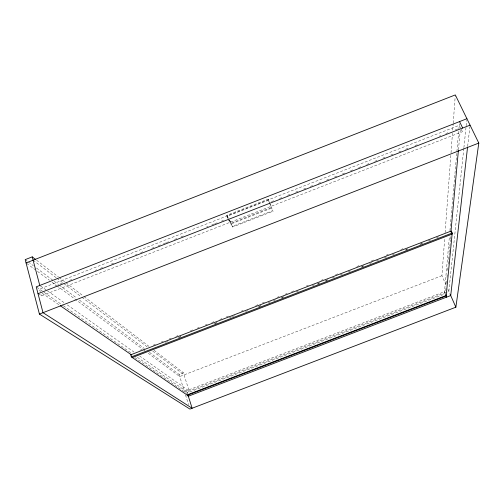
<?xml version="1.0" encoding="UTF-8"?>
<svg xmlns="http://www.w3.org/2000/svg" width="504" height="504" viewBox="0 0 504 504"><rect width="100%" height="100%" fill="white"/><g stroke="black" fill="none" stroke-linecap="round" stroke-linejoin="round"><path stroke-width="0.38" stroke-dasharray="2.52 1.89" d="M446.046 285.018L441.926 275.713L444.704 238.146M445.114 232.665L450.96 153.613M451.023 152.832L452.466 133.264M452.699 130.133L453.165 123.871M453.222 123.089L455.251 95.697M444.408 293.057L449.455 235.897M449.927 230.593L459.358 123.839M458.451 149.776L460.246 130.24M445.75 290.651L446.04 287.526M446.399 283.62L446.689 280.495M446.979 277.37L447.269 274.245M447.634 270.339L447.924 267.221M448.214 264.096L448.573 260.19M448.642 259.409L449.221 253.159M449.297 252.378L449.801 246.91M449.877 246.128L450.456 239.879M450.526 239.098L450.815 235.973M38.027 293.681L41.297 295.911L462.319 131.739L462.533 129.515M463.812 148.397L448.85 291.35L446.311 292.32M463.894 147.615L466.099 126.529M466.181 125.748L466.754 120.28M467.668 146.261L469.886 126.718M228.904 220.242L232.413 226.353L272.765 210.628L273.011 211.271L232.646 227.002L228.192 219.259L226.775 215.296L268.015 199.206L269.936 203.748M268.411 200.208L227.178 216.248L228.148 218.931M54.886 286.114L56.354 285.541M60.02 284.111L62.219 283.254M69.552 280.394L71.757 279.531M95.218 270.377L96.686 269.804M100.353 268.374L102.551 267.517M111.353 264.083L114.288 262.943M135.557 254.646L137.019 254.073M140.685 252.643L142.89 251.786M151.685 248.352L154.621 247.206M158.287 245.776L160.486 244.919M163.422 243.772L165.621 242.915M166.358 242.626L168.556 241.769M174.422 239.482L177.358 238.335M181.024 236.905L184.691 235.475M206.69 226.894L208.158 226.321M211.825 224.891L214.024 224.034M214.754 223.744L217.69 222.604M221.357 221.174L223.556 220.311M271.454 201.625L273.653 200.768M279.512 198.482L281.711 197.625M287.57 195.338L289.769 194.481M295.634 192.194L297.826 191.337M303.692 189.05L305.89 188.194M310.281 186.48L313.948 185.05M318.339 183.336L322.006 181.906M326.397 180.193L330.063 178.762M334.461 177.049L338.121 175.619M342.518 173.905L344.711 173.048M350.576 170.762L352.775 169.905M358.634 167.618L360.832 166.761M366.691 164.474L368.89 163.617M374.749 161.33L376.948 160.474M382.807 158.187L385.006 157.33M390.865 155.043L393.063 154.186M398.922 151.899L401.121 151.042M405.518 149.329L409.179 147.899M415.044 145.612L417.236 144.755M439.217 136.181L440.679 135.614M445.807 133.61L448.006 132.754M455.332 129.893L458.262 128.753M229.377 219.845L231.254 223.121L271.549 207.409L271.788 208.051L231.481 223.763L228.614 218.755M139.892 350.337L142.09 349.486M153.084 345.24L156.75 343.822M161.148 342.128L163.346 341.277M169.205 339.009L171.404 338.165M175.802 336.464L178 335.614M190.462 330.8L192.66 329.95M197.058 328.255L199.256 327.405M205.122 325.143L207.32 324.293M211.718 322.591L213.917 321.741M219.782 319.479L221.981 318.629M226.378 316.934L228.577 316.084M241.038 311.27L243.237 310.42M255.698 305.607L257.897 304.756M262.294 303.062L264.493 302.211M276.948 297.398L279.147 296.547M285.012 294.286L287.211 293.435M291.608 291.734L293.807 290.89M306.268 286.077L308.467 285.226M320.928 280.413L323.127 279.562M335.588 274.749L337.787 273.899M356.845 266.54L359.043 265.69M371.498 260.883L373.697 260.033M386.159 255.219L388.357 254.369M400.819 249.556L403.017 248.705M165.463 342.399L167.662 341.548M178.681 337.289L180.886 336.439M214.673 323.392L218.345 321.974M229.364 317.722L231.563 316.871M232.3 316.588L234.505 315.737M245.517 311.478L247.722 310.628M258.741 306.375L260.946 305.525M268.292 302.69L270.49 301.839M273.433 300.705L275.631 299.855M281.509 297.581L283.714 296.73M296.201 291.911L298.406 291.06M312.36 285.673L314.565 284.823M317.501 283.689L319.706 282.832M325.578 280.564L327.783 279.714M332.193 278.013L334.391 277.162M340.269 274.894L342.474 274.044M348.346 271.776L350.551 270.925M361.57 266.666L363.775 265.816M369.646 263.548L371.851 262.697M376.261 260.996L378.466 260.146M384.338 257.878L386.543 257.027M392.421 254.753L394.619 253.903M405.638 249.65L407.843 248.8M420.33 243.98L422.535 243.13M428.406 240.855L430.611 240.005M436.489 237.737L438.694 236.886M178.668 337.712L180.873 336.861M214.622 323.833L216.821 322.982M258.64 306.835L260.839 305.985M281.377 298.053L283.582 297.202M317.325 284.174L319.53 283.324M325.395 281.056L327.6 280.205M361.343 267.177L363.548 266.326M405.361 250.179L407.566 249.329M420.034 244.516L422.239 243.665M149.423 352.302L179.059 374.409L183.38 372.746L189.151 391.035L139.791 356.145M441.926 275.713L179.733 376.551L147.483 352.706M137.371 357.311L186.971 391.873L445.675 292.566M134.896 357.664L186.43 393.196L444.73 294.059M42.153 293.171L58.924 304.756M36.773 287.223L43.382 291.822M43.961 292.232L62.748 305.317M63.391 305.771L131.828 353.449M40.427 285.907L46.84 290.443M47.483 290.896L64.789 303.125M67.353 304.939L134.02 352.063M26.699 263.422L34.921 269.495M37.454 271.366L49.468 280.249M51.994 282.12L56.423 285.39M57.053 285.856L142.424 348.97M143.054 349.436L144.95 350.841M25.2 259.623L27.72 261.507M28.35 261.979L33.396 265.74M36.553 268.09L58.621 284.558M59.252 285.031L76.904 298.198M79.43 300.082L144.377 348.535M33.106 260.196L56.278 277.805M56.908 278.284L63.17 283.04M63.794 283.519L81.333 296.843M81.963 297.316L147.729 347.288M152.737 351.093L184.054 374.888M36.597 260.228L58.458 276.986M59.081 277.465L65.331 282.253M65.955 282.731L83.444 296.138M84.067 296.617L149.026 346.412M154.022 350.242L183.38 372.746M226.775 215.296L228.287 217.936M227.008 215.958L228.255 218.125M460.461 127.903L459.226 125.338L39.507 289.126L40.219 291.835M460.769 128.539L462.319 131.739M447.949 289.309L449.851 293.605M445.46 293.782L444.528 291.665L185.743 391.016L186.43 393.196M269.388 202.791L273.011 211.271M270.068 203.975L271.788 208.051M268.015 199.206L269.508 203.143M231.254 223.121L231.481 223.763M232.413 226.353L232.646 227.002M186.971 391.873L187.677 394.103M179.059 374.409L184.596 392.081M185.529 395.035L188.54 404.649M40.9 294.399L41.297 295.911"/><path stroke-width="0.76" d="M450.923 231.834L458.382 150.557M452.208 233.043L446.204 295.47L186.978 394.941L131.361 356.92L130.731 354.797L451.275 231.002L452.208 233.043L131.361 356.92M446.261 297.259L446.393 295.892L445.706 294.342M467.573 147.042L450.715 295.552L188.338 396.213L187.116 395.382L446.393 295.892M35.349 259.27L32.224 256.876L25.2 259.623L39.425 314.087L189.932 409.084L455.874 307.194L478.8 143.067L455.307 94.916L26.069 262.956M466.918 118.717L36.231 286.845L43.023 312.688L192.125 408.246L188.143 395.596M38.027 293.681L470.062 125.156M39.425 314.087L478.8 143.067M132.3 357.563L452.107 234.102L451.181 232.067M60.215 305.651L131.809 355.112M459.56 121.59L462.678 128.035M450.166 294.317L455.874 307.194M32.224 256.876L39.791 285.453"/></g></svg>
